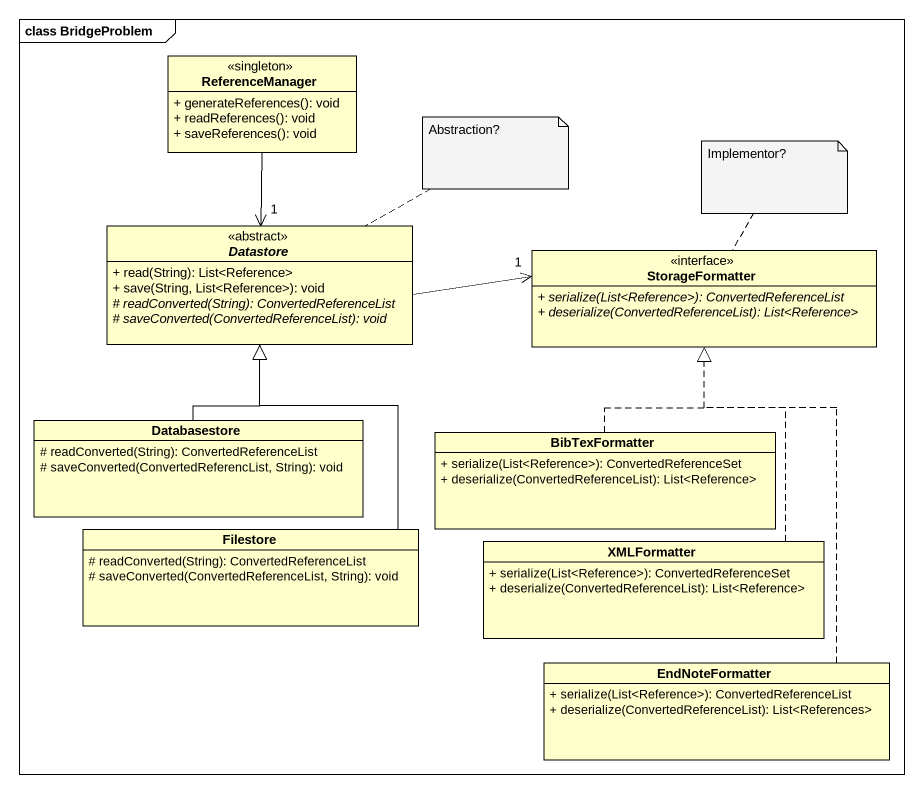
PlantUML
@startuml
mainframe class BridgeProblem
hide circle
hide empty members
skinparam classAttributeIconSize 0
class ReferenceManager <<singleton>> {
  + generateReferences(): void
  + readReferences(): void
  + saveReferences(): void
}
abstract class Datastore <<abstract>> {
  + read(String): List<Reference>
  + save(String, List<Reference>): void
  {abstract} # readConverted(String): ConvertedReferenceList
  {abstract} # saveConverted(ConvertedReferenceList): void
}
class StorageFormatter <<interface>> {
  {abstract} + serialize(List<Reference>): ConvertedReferenceList
  {abstract} + deserialize(ConvertedReferenceList): List<Reference>
}
class Databasestore {
  # readConverted(String): ConvertedReferenceList
  # saveConverted(ConvertedReferencList, String): void
}
class BibTexFormatter {
  + serialize(List<Reference>): ConvertedReferenceSet
  + deserialize(ConvertedReferenceList): List<Reference>
}
class Filestore {
  # readConverted(String): ConvertedReferenceList
  # saveConverted(ConvertedReferenceList, String): void
}
class XMLFormatter {
  + serialize(List<Reference>): ConvertedReferenceSet
  + deserialize(ConvertedReferenceList): List<Reference>
}
class EndNoteFormatter {
  + serialize(List<Reference>): ConvertedReferenceList
  + deserialize(ConvertedReferenceList): List<References>
}
ReferenceManager --> "1" Datastore
Datastore -right-> "1" StorageFormatter
Databasestore -up-|> Datastore
BibTexFormatter .up.|> StorageFormatter
Filestore -up-|> Datastore
XMLFormatter .up.|> StorageFormatter
EndNoteFormatter .up.|> StorageFormatter
note right of Datastore : Abstraction?
note top of StorageFormatter : Implementor?
@enduml
